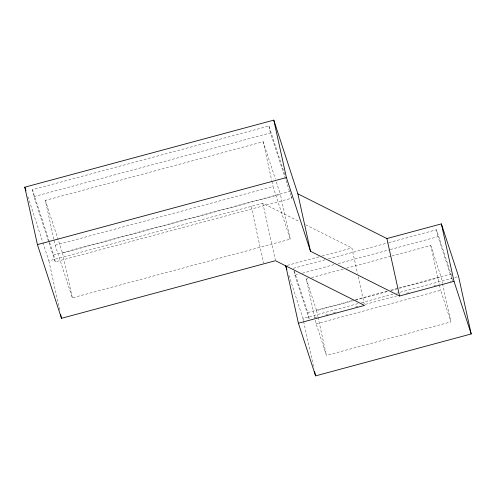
<?xml version="1.0" encoding="UTF-8"?>
<svg xmlns="http://www.w3.org/2000/svg" width="496" height="496" viewBox="0 0 496 496"><rect width="100%" height="100%" fill="white"/><g stroke="black" fill="none" stroke-linecap="round" stroke-linejoin="round"><path stroke-width="0.37" stroke-dasharray="2.48 1.86" d="M291.313 196.112L291.766 198.177L55.23 261.876L33.914 196.608L32.401 189.714L268.931 126.015L285.219 175.888M33.914 196.608L270.45 132.909L291.766 198.177M53.853 239.239L45.316 200.409L263.178 141.738L275.354 179.025M55.168 245.21L273.023 186.546L290.216 239.177L72.354 297.848L55.168 245.21L54.014 239.983M49.643 242.513L53.717 254.981L290.253 191.289M45.316 200.409L62.508 253.047L280.364 194.376L290.216 239.177M42.91 242.631L48.868 260.871L262.837 203.248L299.429 221.631M287.252 265.391L319.207 256.792M322.177 255.986L351.9 247.981L357.554 273.68M293.365 268.33L325.426 259.693M328.414 258.893L388.064 242.829M388.808 242.625L436.53 229.778L450.969 273.99L452.488 280.885L450.25 281.486M293.973 271.089L294.878 275.224L299.355 274.015M302.337 273.215L334.403 264.579M338.129 263.574L389.577 249.717M390.327 249.519L438.049 236.666L452.488 280.885M314.817 317.855L306.28 279.025L308.518 278.423M311.5 277.617L343.554 268.987M346.537 268.181L391.263 256.141M392.007 255.936L430.77 245.501L441.087 277.078L442.401 283.055M294.314 271.225L307.805 312.542L351.8 300.694M355.527 299.689L387.593 291.059M390.575 290.253L398.028 288.244M398.778 288.046L450.969 273.99M306.28 279.025L316.597 310.608L354.615 300.365M355.359 300.167L388.157 291.332M391.139 290.532L441.087 277.078M288.87 275.299L302.957 318.432L358.317 303.521M361.311 302.715L393.483 294.054M396.478 293.248L399.466 292.442M400.216 292.237L451.837 278.337M454.832 277.531L458.571 276.526M314.538 318.029L317.521 317.229M325.723 315.016L328.705 314.216M333.182 313.013L336.164 312.207M355.551 306.987L357.79 306.385M365.248 304.377L396.564 295.945M406.255 293.334L409.237 292.528M433.845 285.901L438.321 284.698M316.132 323.826L440.622 290.303L450.938 321.885L326.449 355.409L316.132 323.826L314.985 318.599M305.641 224.75L351.9 247.981M276.309 181.951L280.364 194.376M294.878 275.224L309.324 319.436L307.805 312.542M32.401 189.714L49.408 241.781M27.9 196.664L42.675 241.899M436.53 229.778L438.049 236.666M442.562 283.799L450.938 321.885M430.77 245.501L439.307 284.326M439.475 285.076L440.622 290.303M358.217 276.706L364.2 303.912M316.597 310.608L317.911 316.578M318.072 317.328L326.449 355.409M268.931 126.015L270.45 132.909M302.957 318.432L303.453 320.695M303.62 321.451L313.925 368.311M263.178 141.738L271.715 180.569M271.876 181.319L273.023 186.546M262.837 203.248L275.299 259.935M251.168 206.392L263.63 263.078M62.508 253.047L72.354 297.848M53.717 254.981L55.23 261.876M48.868 260.871L59.669 309.994"/><path stroke-width="0.74" d="M298.394 323.237L364.529 305.424L275.466 260.691L61.498 318.308L37.429 244.621L24.8 187.178L273.786 120.131L297.848 193.818L310.477 251.261L399.547 295.994L454.007 281.325L471.2 333.963L315.586 375.869L298.394 323.237L285.764 265.794L286.961 269.452M37.429 244.621L286.409 177.568L310.477 251.261M297.848 193.818L386.917 238.557L441.378 223.888L458.571 276.526L471.2 333.963M24.8 187.178L25.99 190.83M441.378 223.888L454.007 281.325M386.917 238.557L399.547 295.994M273.786 120.131L286.409 177.568M314.588 371.337L315.586 375.869M60.667 314.532L61.498 318.308"/></g></svg>
